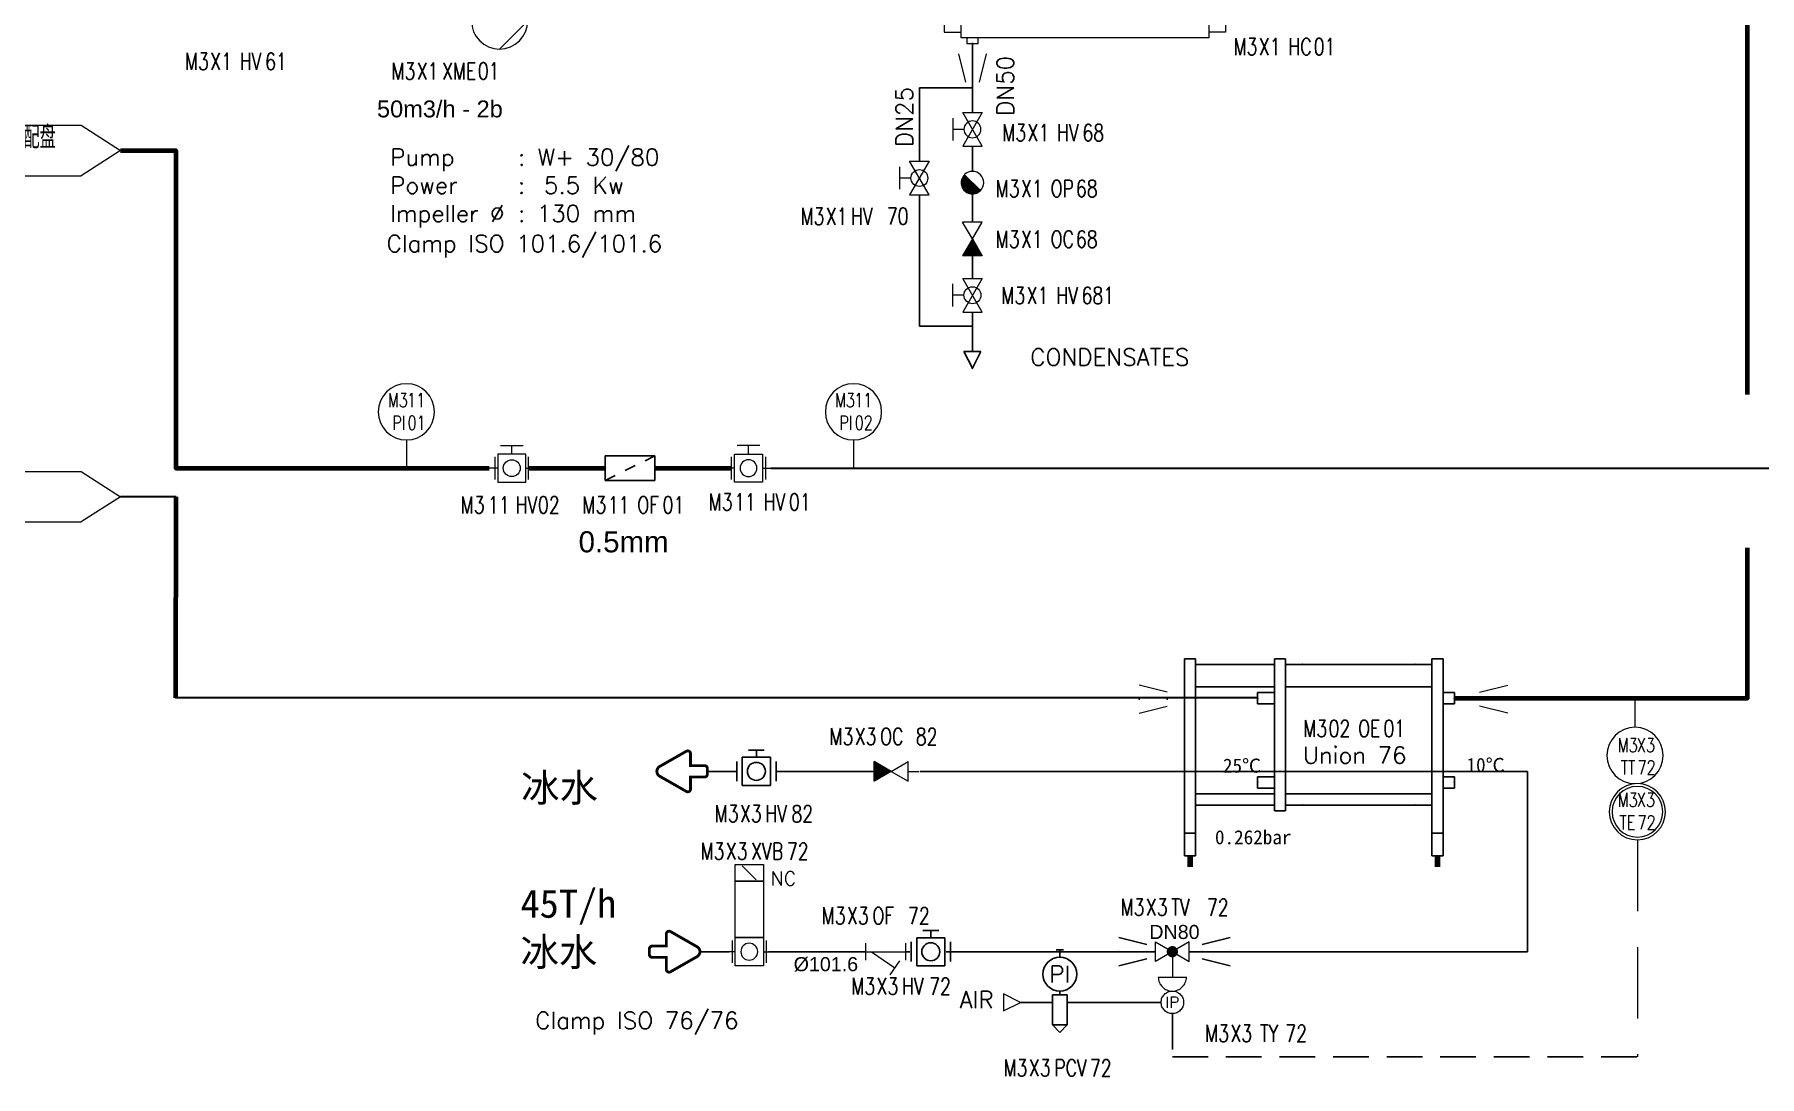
# Model space of a CAD drawing. Header units: inches. Extents: x 11605 to 13264, y 22375 to 23337.
# Drawn here: x 12394.5 to 12701.2, y 22411.6 to 22596.7 of the extents above; entities that cross this region are included whole.
import ezdxf
from ezdxf.enums import TextEntityAlignment as Align

# ---------------------------------------------------------------- set-up
doc = ezdxf.new("R2010")
doc.units = ezdxf.units.IN
doc.header["$MEASUREMENT"] = 0
for name, pattern in [('ACAD_ISO02W100', [15, 12, -3]), ('DASHED', [19.05, 12.7, -6.35]), ('DASHED2', [9.525, 6.35, -3.175])]:
    doc.linetypes.add(name, pattern=pattern)
for name, color, linetype in [('14 Pipe Water Cold', 142, 'Continuous'), ('DIAMETRE', 7, 'Continuous'), ('ECHANGEURS', 7, 'Continuous'), ('LIAISON INSTRUMENTATION', 140, 'DASHED2'), ('MATERIEL-DIVERS', 7, 'Continuous'), ('REPERES', 7, 'Continuous'), ('Steam pipe', 231, 'Continuous'), ('techn-data', 7, 'Continuous'), ('TEXTES', 7, 'Continuous'), ('TUYAUTERIE-AIR INSTRUMENT', 3, 'Continuous'), ('TUYAUTERIE-PROCESS', 30, 'Continuous'), ('TUYAUTERIE-VAPEUR INDUSTRIELLE', 231, 'Continuous'), ('TXT_ENG', 7, 'Continuous'), ('TXT_FR', 7, 'Continuous'), ('VANNES', 7, 'Continuous'), ('VANNES-FLUIDES-AUX', 7, 'Continuous')]:
    doc.layers.add(name, color=color, linetype=linetype)
for name, color, linetype, lineweight in [('19 Pipe Process', 30, 'Continuous', 30), ('31 Equipment', 7, 'Continuous', 9), ('32 Instruments Control Loop', 140, 'DASHED', 9), ('33 Instruments Labels', 7, 'Continuous', 9), ('40 TXT Data', 7, 'Continuous', 9), ('43 TXT Chinese', 7, 'Continuous', 9), ('43 TXT English', 7, 'Continuous', 9), ('Other-material', 7, 'Continuous', 9), ('Pipe-process', 30, 'Continuous', 70)]:
    doc.layers.add(name, color=color, linetype=linetype, lineweight=lineweight)
doc.layers.get('REPERES').off()
doc.styles.add('ROMANS', font='ROMANS.SHX')
doc.styles.get("Standard").update_dxf_attribs({"font": 'arial.ttf'})
doc.styles.add('USER1', font='TXT.SHX', dxfattribs={"bigfont": 'gbcbig.shx'})

# ---------------------------------------------------------------- blocks, each defined once
blk = doc.blocks.new('APV-SIGN-ARW-DWG-1')
at = {"layer": '31 Equipment'}
for p, q in [((-32, 4.49), (25, 4.49)), ((-32, 4.49), (-25, 0)), ((25, 4.49), (32, 0)), ((-25, 0), (-32, -4.49)), ((32, 0), (25, -4.49)), ((-32, -4.49), (25, -4.49))]:
    blk.add_line(p, q, dxfattribs=at)
at = {"layer": '31 Equipment', "style": 'ROMANS', "width": 0.8}
for tag, p in [('TEXT1', (0, 0.37)), ('TEXT2', (0, -3.63))]:
    blk.add_attdef(tag, text='', height=3, dxfattribs=at).set_placement(p, align=Align.CENTER)
blk = doc.blocks.new('APV-HEX-TUB-11')
at = {"layer": '31 Equipment'}
for p, q in [((4, 3), (4, 4)), ((4, 4), (6, 4)), ((6, 4), (6, 3)), ((3, 2), (0, 2)), ((0, 2), (0, -2)), ((47, 3), (3, 3)), ((3, 3), (3, -3)), ((47, -3), (47, 3)), ((47, 2), (50, 2)), ((50, 2), (50, -2)), ((0, -2), (3, -2)), ((3, -3), (47, -3)), ((44, -4), (44, -3)), ((46, -3), (46, -4)), ((50, -2), (47, -2)), ((46, -4), (44, -4))]:
    blk.add_line(p, q, dxfattribs=at)
at = {"layer": '31 Equipment', "ltscale": 38}
for p in [(5, 4), (0, 0), (50, 0), (45, -4)]:
    blk.add_point(p, dxfattribs=at)
blk = doc.blocks.new('APV-PMP-GEN-CENTR-1')
at = {"layer": '31 Equipment', "ltscale": 38}
for p, q in [((5, 0), (0, 5)), ((-5, 0), (-7, 0)), ((5, 0), (0, -5)), ((5, 0), (7, 0))]:
    blk.add_line(p, q, dxfattribs=at)
blk.add_circle((0, 0), 5, dxfattribs=at)
blk = doc.blocks.new('APV-FCE-GEN-STMTRAP-1')
at = {"layer": '31 Equipment'}
h = blk.add_hatch(dxfattribs=at)
h.set_pattern_fill('ANSI31', color=256, scale=0.01, style=0)
h.set_pattern_definition([(45, (-4, 0), (-0.02245064, 0.02245064), [])])
h.paths.add_polyline_path([(1.41, 1.42), (-1.42, -1.41, 1.002832)])
at = {"layer": '31 Equipment', "linetype": 'ACAD_ISO02W100', "ltscale": 38}
for p, q in [((-2, 0), (-4, 0)), ((2, 0), (4, 0))]:
    blk.add_line(p, q, dxfattribs=at)
at = {"layer": '31 Equipment', "color": 7}
blk.add_line((1.41, 1.42), (-1.42, -1.41), dxfattribs=at)
for start, end in [(45.2431, 224.7569), (224.8381, 45.1623)]:
    blk.add_arc((0, 0), 2, start, end, dxfattribs=at)
blk = doc.blocks.new('APV-FCE-NRV-GEN-1')
at = {"layer": '31 Equipment'}
h = blk.add_hatch(dxfattribs=at)
h.set_pattern_fill('ANSI31', color=256, scale=0.01, style=0)
h.set_pattern_definition([(45, (0, 0), (-0.02245064, 0.02245064), [])])
h.paths.add_polyline_path([(3, 1.75), (3, -1.75), (0, 0)])
at = {"layer": '31 Equipment', "linetype": 'ACAD_ISO02W100', "ltscale": 38}
for p, q in [((-3, 0), (-5, 0)), ((0, 0), (-3, 1.75)), ((-3, 1.75), (-3, -1.75)), ((0, 0), (-3, -1.75)), ((0, 0), (3, 1.75)), ((0, 0), (3, -1.75)), ((3, 1.75), (3, -1.75)), ((3, 0), (5, 0))]:
    blk.add_line(p, q, dxfattribs=at)
blk = doc.blocks.new('APV-VLVM-BALL-KHV+MF-1')
at = {"layer": '31 Equipment'}
for p, q in [((-2, 3.5), (2, 3.5)), ((0, 1.5), (0, 3.5)), ((-3, 1.734), (-3, -1.734)), ((-3, -1.734), (3, 1.734)), ((3, -1.734), (-3, 1.734)), ((3, 1.734), (3, -1.734))]:
    blk.add_line(p, q, dxfattribs=at)
at = {"layer": '31 Equipment', "ltscale": 38}
for p, q in [((-3, 0), (-4, 0)), ((3, 0), (4, 0))]:
    blk.add_line(p, q, dxfattribs=at)
at = {"layer": '31 Equipment'}
blk.add_circle((0, 0), 1.5, dxfattribs=at)
blk = doc.blocks.new('FLE23')
at = {"color": 7}
for p, q in [((0, -1.5), (0, 1.5)), ((0, 1.5), (3, 0)), ((3, 0), (0, -1.5))]:
    blk.add_line(p, q, dxfattribs=at)
at = {"layer": 'MATERIEL-DIVERS', "color": 2}
for p in [(0, 0), (3, 0)]:
    blk.add_point(p, dxfattribs=at)
at = {"layer": 'MATERIEL-DIVERS', "color": 7, "extrusion": (-1, 0, 0)}
blk.add_point((0, 0), dxfattribs=at)
at = {"layer": 'MATERIEL-DIVERS', "color": 7, "extrusion": (1, 0, 0)}
blk.add_point((3, 0), dxfattribs=at)
blk = doc.blocks.new('SR0CADRE')
for p, q in [((-1, 2), (-1, 37)), ((-1, 37), (1, 37)), ((1, 37), (1, 2)), ((15, 37), (15, 10)), ((17, 37), (15, 37)), ((17, 10), (17, 37)), ((43, 37), (43, 2)), ((45, 37), (43, 37)), ((45, 37), (45, 2)), ((1, 36), (15, 36)), ((17, 36), (43, 36)), ((15, 32), (1, 32)), ((12, 31), (12, 29)), ((15, 31), (12, 31)), ((17, 32), (43, 32)), ((45, 31), (47, 31)), ((47, 31), (47, 29)), ((12, 29), (15, 29)), ((47, 29), (45, 29)), ((12, 16), (15, 16)), ((12, 14), (12, 16)), ((45, 16), (47, 16)), ((47, 16), (47, 14)), ((15, 13), (1, 13)), ((15, 14), (12, 14)), ((17, 13), (43, 13)), ((47, 14), (45, 14)), ((1, 11), (15, 11)), ((15, 10), (17, 10)), ((17, 11), (43, 11)), ((-1, 6), (1, 6)), ((43, 6), (45, 6)), ((1, 2), (-1, 2)), ((43, 2), (45, 2))]:
    blk.add_line(p, q)
for points in [[(0.5, 2), (-0.5, 2), (0.5, 0), (-0.5, 0)], [(44.5, 2), (43.5, 2), (44.5, 0), (43.5, 0)]]:
    blk.add_trace(points)
at = {"layer": 'ECHANGEURS', "color": 2}
for p in [(20, 36), (40, 36), (12, 30), (47, 30), (12, 15), (47, 15), (20, 11), (40, 11)]:
    blk.add_point(p, dxfattribs=at)
at = {"layer": 'ECHANGEURS', "color": 7, "extrusion": (0, 1, 0)}
for p in [(20, 36), (40, 36)]:
    blk.add_point(p, dxfattribs=at)
at = {"layer": 'ECHANGEURS', "color": 7, "extrusion": (-1, 0, 0)}
for p in [(12, 30), (12, 15)]:
    blk.add_point(p, dxfattribs=at)
at = {"layer": 'ECHANGEURS', "color": 7, "extrusion": (1, 0, 0)}
for p in [(47, 30), (47, 15)]:
    blk.add_point(p, dxfattribs=at)
at = {"layer": 'ECHANGEURS', "color": 7, "extrusion": (0, -1, 0)}
for p in [(20, 11), (40, 11)]:
    blk.add_point(p, dxfattribs=at)
blk = doc.blocks.new('DETR12MODIF')
at = {"layer": 'MATERIEL-DIVERS', "color": 7}
for p, q in [((-0.67, 9.33), (0.67, 9.33)), ((0, 8), (0, 9.33)), ((-1.33, 0), (-2, 0)), ((-1.33, -4), (-1.33, 1.33)), ((-1.33, 1.33), (1.33, 1.33)), ((1.33, 1.33), (1.33, -4)), ((1.33, 0), (2, 0)), ((-1.33, -4), (0, -5.33)), ((1.33, -4), (-1.33, -4)), ((0, -5.33), (1.33, -4))]:
    blk.add_line(p, q, dxfattribs=at)
at = {"layer": 'MATERIEL-DIVERS'}
blk.add_line((0, 2), (0, 1.33), dxfattribs=at)
blk.add_circle((0, 5), 3, dxfattribs=at)
at = {"layer": 'MATERIEL-DIVERS', "style": 'ROMANS'}
blk.add_text('PI', height=3, dxfattribs=at).set_placement((0, 5), align=Align.MIDDLE)
blk = doc.blocks.new('APV-VLV-BFLY-SVS-3')
at = {"layer": '31 Equipment', "ltscale": 38}
for p, q in [((1.25, 15.25), (-1.25, 12.75)), ((-2.5, 0), (-4, 0)), ((2.5, 2.5), (-2.5, 2.5)), ((-2.5, 2.5), (-2.5, -2.5)), ((2.5, -2.5), (2.5, 2.5)), ((2.5, 0), (4, 0)), ((-2.5, -2.5), (2.5, -2.5))]:
    blk.add_line(p, q, dxfattribs=at)
at = {"layer": '31 Equipment'}
for p, q in [((-3, 2), (-3, -2)), ((3, -2), (3, 2))]:
    blk.add_line(p, q, dxfattribs=at)
at = {"layer": '31 Equipment', "ltscale": 38}
for points in [[(-2.5, 12.5), (2.5, 12.5), (2.5, 15.5), (-2.5, 15.5)], [(-2.5, 2.5), (2.5, 2.5), (2.5, 12.5), (-2.5, 12.5)]]:
    blk.add_lwpolyline(points, close=True, dxfattribs=at)
blk.add_circle((0, 0), 1.5, dxfattribs=at)
blk = doc.blocks.new('APV-VLV-MODUL-2WAY-1')
at = {"layer": '31 Equipment', "linetype": 'ACAD_ISO02W100', "ltscale": 38}
for p, q in [((2.5, 4.5), (-2.5, 4.5)), ((0, 1), (0, 4.5))]:
    blk.add_line(p, q, dxfattribs=at)
at = {"layer": '31 Equipment', "ltscale": 38}
for p, q in [((-3, 0), (-4, 0)), ((3, 0), (4, 0))]:
    blk.add_line(p, q, dxfattribs=at)
at = {"layer": '31 Equipment'}
for p, q in [((-3, 1.734), (-3, -1.734)), ((-3, -1.734), (3, 1.734)), ((3, -1.734), (-3, 1.734)), ((3, 1.734), (3, -1.734))]:
    blk.add_line(p, q, dxfattribs=at)
at = {"layer": '31 Equipment', "const_width": 1}
blk.add_lwpolyline([(-0.5, 0, 1), (0.5, 0, 1)], format="xyb", close=True, dxfattribs=at)
at = {"layer": '31 Equipment', "linetype": 'ACAD_ISO02W100', "ltscale": 38}
blk.add_arc((0, 4.5), 2.5, 0, 180, dxfattribs=at)
blk = doc.blocks.new('APV-VLV-IPCNV-GEN-1')
at = {"layer": '31 Equipment', "linetype": 'ACAD_ISO02W100', "ltscale": 38}
blk.add_circle((0, 0), 2, dxfattribs=at)
at = {"layer": '31 Equipment', "style": 'ROMANS'}
blk.add_text('IP', height=2, dxfattribs=at).set_placement((0, 0), align=Align.MIDDLE)
blk = doc.blocks.new('APV-INS-M-L-TE')
at = {"layer": '31 Equipment', "color": 7}
blk.add_line((0, -5), (0, -10), dxfattribs=at)
blk.add_circle((0, 0), 5, dxfattribs=at)
at = {"layer": '33 Instruments Labels', "style": 'ROMANS', "width": 0.8, "flags": 8}
blk.add_attdef('TE', text='', height=3, dxfattribs=at).set_placement((0, 0), align=Align.MIDDLE)
blk = doc.blocks.new('APV-INS-F-L-TT')
at = {"layer": '31 Equipment'}
for radius in [5, 4.5]:
    blk.add_circle((0, 0), radius, dxfattribs=at)
blk = doc.blocks.new('APV-SIGN-ARW-PROD-1')
at = {"layer": '31 Equipment', "const_width": 0.5}
blk.add_lwpolyline([(-4.5, 0.5), (-4.5, -0.5, 0.414214), (-4, -1), (-1.5, -1), (-1.5, -3.14, 0.575867), (-0.75, -3.57), (3.98, -0.87, 0.580323), (3.98, 0.87), (-0.75, 3.57, 0.575867), (-1.5, 3.14), (-1.5, 1), (-4, 1, 0.414214)], format="xyb", close=True, dxfattribs=at)
blk = doc.blocks.new('APV-FILT-GEN-Y-1')
at = {"layer": '31 Equipment'}
for p, q in [((-3.5, -1.5), (-3.5, 1.5)), ((-3.5, 0), (3.5, 0)), ((-2.5, 0), (1.6, -2.87)), ((3.5, 1.5), (3.5, -1.5)), ((2.46, -1.64), (0.74, -4.1))]:
    blk.add_line(p, q, dxfattribs=at)
blk = doc.blocks.new('REPNORM')
at = {"layer": 'TEXTES', "style": 'ROMANS', "width": 0.75}
for tag, p in [('ZONE', (-9.75, -1.25)), ('SOUSZONE', (-5.25, -1.25)), ('ELEMENT', (0, -1.25)), ('NUM', (4.5, -1.25))]:
    blk.add_attdef(tag, p, '', height=3, dxfattribs=at)
blk = doc.blocks.new('REPNORM1')
at = {"layer": 'TEXTES', "style": 'ROMANS', "width": 0.75}
for tag, p in [('ZONE', (-9.75, -1.25)), ('SOUSZONE', (-5.25, -1.25)), ('ELEMENT', (-0.75, -1.25)), ('NUM', (5.59, -1.22))]:
    blk.add_attdef(tag, p, '', height=3, dxfattribs=at)
blk = doc.blocks.new('REPINS')
at = {"layer": 'TEXTES', "style": 'ROMANS', "width": 0.75}
for tag, p in [('ZONE', (-3.3, 1)), ('SOUSZONE', (0.1, 1)), ('NUM', (0.2, -3))]:
    blk.add_attdef(tag, p, '', height=2.5, dxfattribs=at)
blk.add_attdef('ELEMENT', text='', height=2.5, dxfattribs=at).set_placement((-0.2, -3), align=Align.RIGHT)
blk = doc.blocks.new('TEXT-PUMP_caract_ANGLAIS')
at = {"layer": 'techn-data', "style": 'ROMANS'}
for s, p in [('Pump', (-22, 9)), ('Power', (-22, 4)), ('Kw', (14, 4)), ('Impeller %%C', (-22, -1)), ('mm', (14, -1))]:
    blk.add_text(s, height=3, dxfattribs=at).set_placement(p)
for p in [(2, 9), (2, 4), (2, -1)]:
    blk.add_text(':', height=3, dxfattribs=at).set_placement(p, align=Align.RIGHT)
blk.add_attdef('Type', (4.23, 9), '', height=3, dxfattribs=at)
for tag, p in [('Pui', (11.76, 4)), ('Dia', (11.76, -1))]:
    blk.add_attdef(tag, text='', height=3, dxfattribs=at).set_placement(p, align=Align.RIGHT)
blk = doc.blocks.new('PSTR')
at = {"color": 7}
for p, q in [((3, 1.5), (-3, 1.5)), ((-3, 1.5), (-3, -1.5)), ((-0.6, -0.3), (0.6, 0.3)), ((1.8, 0.9), (3, 1.5)), ((3, -1.5), (3, 1.5)), ((-3, -1.5), (-1.8, -0.9)), ((-3, -1.5), (3, -1.5))]:
    blk.add_line(p, q, dxfattribs=at)
at = {"color": 7, "extrusion": (-1, 0, 0)}
blk.add_point((-3, 0), dxfattribs=at)
at = {"color": 7, "extrusion": (1, 0, 0)}
blk.add_point((3, 0), dxfattribs=at)
blk = doc.blocks.new('APV-VLVM-BFLY-SVS-1')
at = {"layer": '31 Equipment', "ltscale": 38}
for p, q in [((-2, 4), (2, 4)), ((0, 2.5), (0, 4)), ((-2.5, 0), (-4, 0)), ((2.5, 2.5), (-2.5, 2.5)), ((-2.5, 2.5), (-2.5, -2.5)), ((2.5, -2.5), (2.5, 2.5)), ((2.5, 0), (4, 0)), ((-2.5, -2.5), (2.5, -2.5))]:
    blk.add_line(p, q, dxfattribs=at)
at = {"layer": '31 Equipment'}
for p, q in [((-3, 2), (-3, -2)), ((3, -2), (3, 2))]:
    blk.add_line(p, q, dxfattribs=at)
at = {"layer": '31 Equipment', "ltscale": 38}
blk.add_circle((0, 0), 1.5, dxfattribs=at)
blk = doc.blocks.new('CR')
at = {"color": 7}
for p, q in [((-2.5, 2.5), (2.5, 1.25)), ((2.5, 1.25), (2.5, 1.25)), ((2.5, -1.25), (-2.5, -2.5))]:
    blk.add_line(p, q, dxfattribs=at)
at = {"color": 7, "extrusion": (-1, 0, 0)}
blk.add_point((-2.5, 0), dxfattribs=at)
at = {"color": 7, "extrusion": (1, 0, 0)}
blk.add_point((2.5, 0), dxfattribs=at)
blk = doc.blocks.new('VALVBUTT A BRIDES')
at = {"layer": 'VANNES'}
for p, q in [((-1.4, 3.77), (1.4, 3.77)), ((0, 3.77), (0, 2.5)), ((-3.5, -1.73), (-3.5, 1.74)), ((-2.5, 2.5), (-2.5, -2.5)), ((-2.5, 2.5), (2.5, 2.5)), ((2.5, 2.5), (2.5, -2.5)), ((3.5, -1.73), (3.5, 1.74)), ((-2.5, -2.5), (2.5, -2.5))]:
    blk.add_line(p, q, dxfattribs=at)
blk.add_circle((0, 0), 1.6, dxfattribs=at)
blk = doc.blocks.new('APV-INS-M-L-PI')
at = {"layer": '31 Equipment', "color": 7}
blk.add_line((0, -5), (0, -10), dxfattribs=at)
blk.add_circle((0, 0), 5, dxfattribs=at)
at = {"layer": '33 Instruments Labels', "style": 'ROMANS', "width": 0.8, "flags": 8}
blk.add_attdef('PI', text='', height=3, dxfattribs=at).set_placement((0, 0), align=Align.MIDDLE)

msp = doc.modelspace()

# ---------------------------------------------------------------- linework, layer by layer
at = {"layer": '14 Pipe Water Cold'}
for p, q in [((12519.33, 22465.77), (12514.13, 22465.77)), ((12545.86, 22465.77), (12526.33, 22465.77)), ((12551.92, 22465.77), (12659.92, 22465.77)), ((12551.92, 22465.77), (12556.6, 22465.77)), ((12659.92, 22433.73), (12659.92, 22465.77)), ((12518, 22433.73), (12512.8, 22433.73)), ((12542.32, 22433.73), (12525, 22433.73)), ((12550.09, 22433.73), (12549.32, 22433.73)), ((12593.78, 22433.73), (12556.59, 22433.73)), ((12659.92, 22433.73), (12599.78, 22433.73))]:
    msp.add_line(p, q, dxfattribs=at)
at = {"layer": '19 Pipe Process'}
msp.add_line((12419.68, 22514.57), (12409.8, 22514.57), dxfattribs=at)
for points in [[(12525.43, 22519.64), (12783.52, 22519.64)], [(12476.85, 22478.82), (12419.63, 22478.81), (12419.63, 22478.81)], [(12611.92, 22478.82), (12476.85, 22478.82)]]:
    msp.add_lwpolyline(points, dxfattribs=at)
at = {"layer": '31 Equipment', "color": 7}
for p, q in [((12566.78, 22426.23), (12566.78, 22423.23)), ((12569.78, 22424.73), (12566.78, 22426.23)), ((12566.78, 22423.23), (12569.78, 22424.73))]:
    msp.add_line(p, q, dxfattribs=at)
at = {"layer": '32 Instruments Control Loop'}
msp.add_line((12679.44, 22453.61), (12679.44, 22415.06), dxfattribs=at)
at = {"layer": 'LIAISON INSTRUMENTATION'}
for p, q in [((12596.78, 22422.73), (12596.78, 22415.06)), ((12596.78, 22415.06), (12679.44, 22415.06))]:
    msp.add_line(p, q, dxfattribs=at)
at = {"layer": 'Pipe-process'}
msp.add_line((12419.63, 22478.82), (12419.68, 22514.57), dxfattribs=at)
for points in [[(12699.04, 22532.73), (12699.04, 22752.66)], [(12409.8, 22576.07), (12419.66, 22576.07), (12419.66, 22519.64), (12475.35, 22519.64)], [(12482.35, 22519.64), (12495.98, 22519.64)], [(12504.8, 22519.64), (12518.43, 22519.64)], [(12646.92, 22478.77), (12699.04, 22478.77), (12699.04, 22505.51)]]:
    msp.add_lwpolyline(points, dxfattribs=at)
at = {"layer": 'TUYAUTERIE-AIR INSTRUMENT'}
for p, q in [((12574.78, 22424.73), (12569.78, 22424.73)), ((12590.78, 22424.73), (12578.78, 22424.73)), ((12594.78, 22424.73), (12590.78, 22424.73))]:
    msp.add_line(p, q, dxfattribs=at)
at = {"layer": 'TUYAUTERIE-VAPEUR INDUSTRIELLE'}
for p, q in [((12561.24, 22595.1), (12561.24, 22582.83)), ((12561.24, 22587.23), (12551.81, 22587.23)), ((12551.81, 22587.23), (12551.81, 22574.18)), ((12561.24, 22576.83), (12561.24, 22572.36)), ((12551.81, 22568.18), (12551.81, 22544.89)), ((12561.24, 22568.36), (12561.24, 22563.36)), ((12561.24, 22557.36), (12561.24, 22553.36)), ((12551.81, 22544.89), (12561.24, 22544.89)), ((12561.24, 22547.36), (12561.24, 22540.36))]:
    msp.add_line(p, q, dxfattribs=at)

# ---------------------------------------------------------------- block references
at = {"layer": '14 Pipe Water Cold', "xscale": -1}
for p in [(12522.83, 22465.77), (12553.84, 22433.72)]:
    msp.add_blockref('VALVBUTT A BRIDES', p, dxfattribs=at)
at = {"layer": '31 Equipment', "xscale": -1}
for name, p, rotation in [('APV-PMP-GEN-CENTR-1', (12477.18, 22599.1), 180), ('APV-VLVM-BALL-KHV+MF-1', (12561.24, 22579.83), 90), ('APV-INS-M-L-PI', (12460.62, 22529.64), 359.9999999999998), ('APV-INS-M-L-PI', (12540.1, 22529.64), 359.9999999999998), ('APV-INS-M-L-TE', (12679.03, 22468.59), 180), ('APV-INS-F-L-TT', (12679.44, 22458.59), 180), ('APV-SIGN-ARW-PROD-1', (12508.32, 22433.73), 180)]:
    msp.add_blockref(name, p, dxfattribs=dict(at, rotation=rotation))
for name, p in [('APV-HEX-TUB-11', (12606.24, 22599.1)), ('APV-SIGN-ARW-PROD-1', (12509.63, 22465.77))]:
    msp.add_blockref(name, p, dxfattribs=at)
at = {"layer": '31 Equipment'}
for name, p, rotation in [('APV-VLVM-BALL-KHV+MF-1', (12551.81, 22571.18), 90), ('APV-FCE-GEN-STMTRAP-1', (12561.24, 22570.36), 270), ('APV-FCE-NRV-GEN-1', (12561.24, 22560.36), 270), ('APV-VLVM-BALL-KHV+MF-1', (12561.24, 22550.36), 90), ('APV-FCE-NRV-GEN-1', (12546.79, 22465.77), 180)]:
    msp.add_blockref(name, p, dxfattribs=dict(at, rotation=rotation))
at = {"layer": 'MATERIEL-DIVERS'}
ref = msp.add_blockref('APV-SIGN-ARW-DWG-1', (12377.8, 22576.07), dxfattribs=at)
ref.add_attrib('TEXT1', '奶基料 至酸奶巴氏供料分配盘', dxfattribs={"layer": '31 Equipment', "height": 4, "style": 'USER1'}).set_placement((12377.8, 22576.44), align=Align.CENTER)
for name, p, rotation in [('FLE23', (12561.24, 22540.38), 270), ('CR', (12604.56, 22433.73), 180)]:
    msp.add_blockref(name, p, dxfattribs=dict(at, rotation=rotation))
at = {"layer": 'MATERIEL-DIVERS', "linetype": 'DASHED2', "xscale": 1.47, "yscale": 1.47, "zscale": 1.47}
msp.add_blockref('PSTR', (12500.39, 22519.64), dxfattribs=at)
at = {"layer": 'MATERIEL-DIVERS'}
ref = msp.add_blockref('APV-SIGN-ARW-DWG-1', (12377.8, 22514.57), dxfattribs=at)
ref.add_attrib('TEXT1', '打冷线', dxfattribs={"layer": '31 Equipment', "height": 4, "style": 'USER1'}).set_placement((12377.8, 22514.95), align=Align.CENTER)
msp.add_blockref('SR0CADRE', (12599.92, 22448.77), dxfattribs=at)
at = {"layer": 'MATERIEL-DIVERS', "xscale": -1, "rotation": 180}
msp.add_blockref('CR', (12589.76, 22433.73), dxfattribs=at)
at = {"layer": 'Other-material', "xscale": -1}
for p, rotation in [((12561.24, 22590.74), 90), ((12593.38, 22478.59), 180)]:
    msp.add_blockref('CR', p, dxfattribs=dict(at, rotation=rotation))
at = {"layer": 'Other-material', "rotation": 180}
msp.add_blockref('CR', (12653.89, 22478.59), dxfattribs=at)
at = {"layer": 'REPERES'}
for name, p, values in [('REPNORM', (12617.41, 22594.27), {'ZONE': 'M3', 'SOUSZONE': 'X1', 'ELEMENT': 'HC', 'NUM': '01'}), ('REPNORM', (12431.01, 22591.66), {'ZONE': 'M3', 'SOUSZONE': 'X1', 'ELEMENT': 'HV', 'NUM': '61'}), ('REPNORM1', (12467.72, 22589.92), {'ZONE': 'M3', 'SOUSZONE': 'X1', 'ELEMENT': 'XME', 'NUM': '01'}), ('REPNORM', (12576.3, 22578.99), {'ZONE': 'M3', 'SOUSZONE': 'X1', 'ELEMENT': 'HV', 'NUM': '68'}), ('REPNORM', (12575.14, 22569.06), {'ZONE': 'M3', 'SOUSZONE': 'X1', 'ELEMENT': 'OP', 'NUM': '68'}), ('REPNORM1', (12540.43, 22564.12), {'ZONE': 'M3', 'SOUSZONE': 'X1', 'ELEMENT': 'HV', 'NUM': '70'}), ('REPNORM', (12575.14, 22560.06), {'ZONE': 'M3', 'SOUSZONE': 'X1', 'ELEMENT': 'OC', 'NUM': '68'}), ('REPNORM', (12576.14, 22550.06), {'ZONE': 'M3', 'SOUSZONE': 'X1', 'ELEMENT': 'HV', 'NUM': '681'}), ('REPINS', (12460.63, 22529.46), {'ZONE': 'M3', 'SOUSZONE': '11', 'ELEMENT': 'PI', 'NUM': '01'}), ('REPINS', (12540.11, 22529.46), {'ZONE': 'M3', 'SOUSZONE': '11', 'ELEMENT': 'PI', 'NUM': '02'}), ('REPNORM', (12524.12, 22513.37), {'ZONE': 'M3', 'SOUSZONE': '11', 'ELEMENT': 'HV', 'NUM': '01'}), ('REPNORM', (12629.81, 22473.13), {'ZONE': 'M3', 'SOUSZONE': '02', 'ELEMENT': 'OE', 'NUM': '01'}), ('REPINS', (12679.27, 22468.19), {'ZONE': 'M3', 'SOUSZONE': 'X3', 'ELEMENT': 'TT', 'NUM': '72'}), ('REPINS', (12679.27, 22458.45), {'ZONE': 'M3', 'SOUSZONE': 'X3', 'ELEMENT': 'TE', 'NUM': '72'})]:
    msp.add_blockref(name, p, dxfattribs=at).add_auto_attribs(values)
ref = msp.add_blockref('REPNORM', (12480.04, 22512.85), dxfattribs=at)
ref.add_attrib('ZONE', 'M3', (12470.29, 22511.6), dxfattribs={"layer": 'TEXTES', "height": 3, "style": 'ROMANS', "width": 0.75})
ref.add_attrib('SOUSZONE', '11', (12475.11, 22511.6), dxfattribs={"layer": 'TEXTES', "height": 3, "style": 'ROMANS', "width": 0.75})
ref.add_attrib('ELEMENT', 'HV', (12480.04, 22511.6), dxfattribs={"layer": 'TEXTES', "height": 3, "style": 'ROMANS', "width": 0.75})
ref.add_attrib('NUM', '02', (12484.01, 22511.6), dxfattribs={"layer": 'TEXTES', "height": 3, "style": 'ROMANS', "width": 0.75})
at = {"layer": 'REPERES', "linetype": 'DASHED2'}
msp.add_blockref('REPNORM', (12501.67, 22512.85), dxfattribs=at).add_auto_attribs({'ZONE': 'M3', 'SOUSZONE': '11', 'ELEMENT': 'OF', 'NUM': '01'})
at = {"layer": 'REPERES'}
ref = msp.add_blockref('REPNORM1', (12545.58, 22472.22), dxfattribs=dict(at, xscale=-1, rotation=180))
ref.add_attrib('ZONE', 'M3', (12535.83, 22470.47), dxfattribs={"layer": 'TEXTES', "height": 3, "style": 'ROMANS', "width": 0.75})
ref.add_attrib('SOUSZONE', 'X3', (12540.33, 22470.47), dxfattribs={"layer": 'TEXTES', "height": 3, "style": 'ROMANS', "width": 0.75})
ref.add_attrib('ELEMENT', 'OC', (12544.83, 22470.47), dxfattribs={"layer": 'TEXTES', "height": 3, "style": 'ROMANS', "width": 0.75})
ref.add_attrib('NUM', '82', (12551.17, 22470.44), dxfattribs={"layer": 'TEXTES', "height": 3, "style": 'ROMANS', "width": 0.75})
ref = msp.add_blockref('REPNORM1', (12525.19, 22458.51), dxfattribs=dict(at, xscale=-1, rotation=180))
ref.add_attrib('ZONE', 'M3', (12515.44, 22456.76), dxfattribs={"layer": 'TEXTES', "height": 3, "style": 'ROMANS', "width": 0.75})
ref.add_attrib('SOUSZONE', 'X3', (12519.94, 22456.76), dxfattribs={"layer": 'TEXTES', "height": 3, "style": 'ROMANS', "width": 0.75})
ref.add_attrib('ELEMENT', 'HV', (12524.44, 22456.76), dxfattribs={"layer": 'TEXTES', "height": 3, "style": 'ROMANS', "width": 0.75})
ref.add_attrib('NUM', '82', (12529.07, 22456.73), dxfattribs={"layer": 'TEXTES', "height": 3, "style": 'ROMANS', "width": 0.75})
ref = msp.add_blockref('REPNORM1', (12522.67, 22451.84), dxfattribs=dict(at, xscale=-1, rotation=180))
ref.add_attrib('ZONE', 'M3', (12512.92, 22450.09), dxfattribs={"layer": 'TEXTES', "height": 3, "style": 'ROMANS', "width": 0.75})
ref.add_attrib('SOUSZONE', 'X3', (12517.42, 22450.09), dxfattribs={"layer": 'TEXTES', "height": 3, "style": 'ROMANS', "width": 0.75})
ref.add_attrib('ELEMENT', 'XVB', (12521.92, 22450.09), dxfattribs={"layer": 'TEXTES', "height": 3, "style": 'ROMANS', "width": 0.75})
ref.add_attrib('NUM', '72', (12528.26, 22450.06), dxfattribs={"layer": 'TEXTES', "height": 3, "style": 'ROMANS', "width": 0.75})
ref = msp.add_blockref('REPNORM1', (12544.21, 22440.37), dxfattribs=dict(at, xscale=-1, rotation=180))
ref.add_attrib('ZONE', 'M3', (12534.46, 22438.62), dxfattribs={"layer": 'TEXTES', "height": 3, "style": 'ROMANS', "width": 0.75})
ref.add_attrib('SOUSZONE', 'X3', (12538.96, 22438.62), dxfattribs={"layer": 'TEXTES', "height": 3, "style": 'ROMANS', "width": 0.75})
ref.add_attrib('ELEMENT', 'OF', (12543.46, 22438.62), dxfattribs={"layer": 'TEXTES', "height": 3, "style": 'ROMANS', "width": 0.75})
ref.add_attrib('NUM', '72', (12549.79, 22438.59), dxfattribs={"layer": 'TEXTES', "height": 3, "style": 'ROMANS', "width": 0.75})
ref = msp.add_blockref('REPNORM1', (12597.34, 22441.88), dxfattribs=dict(at, xscale=-1, rotation=180))
ref.add_attrib('ZONE', 'M3', (12587.59, 22440.13), dxfattribs={"layer": 'TEXTES', "height": 3, "style": 'ROMANS', "width": 0.75})
ref.add_attrib('SOUSZONE', 'X3', (12592.09, 22440.13), dxfattribs={"layer": 'TEXTES', "height": 3, "style": 'ROMANS', "width": 0.75})
ref.add_attrib('ELEMENT', 'TV', (12596.59, 22440.13), dxfattribs={"layer": 'TEXTES', "height": 3, "style": 'ROMANS', "width": 0.75})
ref.add_attrib('NUM', '72', (12602.92, 22440.1), dxfattribs={"layer": 'TEXTES', "height": 3, "style": 'ROMANS', "width": 0.75})
ref = msp.add_blockref('REPNORM1', (12549.46, 22427.86), dxfattribs=dict(at, xscale=-1, rotation=180))
ref.add_attrib('ZONE', 'M3', (12539.71, 22426.11), dxfattribs={"layer": 'TEXTES', "height": 3, "style": 'ROMANS', "width": 0.75})
ref.add_attrib('SOUSZONE', 'X3', (12544.21, 22426.11), dxfattribs={"layer": 'TEXTES', "height": 3, "style": 'ROMANS', "width": 0.75})
ref.add_attrib('ELEMENT', 'HV', (12548.71, 22426.11), dxfattribs={"layer": 'TEXTES', "height": 3, "style": 'ROMANS', "width": 0.75})
ref.add_attrib('NUM', '72', (12553.55, 22426.08), dxfattribs={"layer": 'TEXTES', "height": 3, "style": 'ROMANS', "width": 0.75})
ref = msp.add_blockref('REPNORM', (12612.36, 22419.46), dxfattribs=dict(at, xscale=-1, rotation=180))
ref.add_attrib('ZONE', 'M3', (12602.61, 22417.71), dxfattribs={"layer": 'TEXTES', "height": 3, "style": 'ROMANS', "width": 0.75})
ref.add_attrib('SOUSZONE', 'X3', (12607.11, 22417.71), dxfattribs={"layer": 'TEXTES', "height": 3, "style": 'ROMANS', "width": 0.75})
ref.add_attrib('ELEMENT', 'TY', (12612.36, 22417.71), dxfattribs={"layer": 'TEXTES', "height": 3, "style": 'ROMANS', "width": 0.75})
ref.add_attrib('NUM', '72', (12616.86, 22417.71), dxfattribs={"layer": 'TEXTES', "height": 3, "style": 'ROMANS', "width": 0.75})
ref = msp.add_blockref('REPNORM1', (12576.53, 22413.34), dxfattribs=dict(at, xscale=-1, rotation=180))
ref.add_attrib('ZONE', 'M3', (12566.78, 22411.59), dxfattribs={"layer": 'TEXTES', "height": 3, "style": 'ROMANS', "width": 0.75})
ref.add_attrib('SOUSZONE', 'X3', (12571.28, 22411.59), dxfattribs={"layer": 'TEXTES', "height": 3, "style": 'ROMANS', "width": 0.75})
ref.add_attrib('ELEMENT', 'PCV', (12575.79, 22411.59), dxfattribs={"layer": 'TEXTES', "height": 3, "style": 'ROMANS', "width": 0.75})
ref.add_attrib('NUM', '72', (12582.12, 22411.56), dxfattribs={"layer": 'TEXTES', "height": 3, "style": 'ROMANS', "width": 0.75})
at = {"layer": 'Steam pipe'}
msp.add_blockref('APV-FILT-GEN-Y-1', (12545.82, 22433.73), dxfattribs=at)
at = {"layer": 'TUYAUTERIE-PROCESS'}
msp.add_blockref('TEXT-PUMP_caract_ANGLAIS', (12479.75, 22564.38), dxfattribs=at).add_auto_attribs({'Dia': '130', 'Pui': '5.5', 'Type': 'W+ 30/80'})
at = {"layer": 'VANNES'}
for name, p in [('APV-VLVM-BFLY-SVS-1', (12479.35, 22519.64)), ('APV-VLV-IPCNV-GEN-1', (12596.78, 22424.73))]:
    msp.add_blockref(name, p, dxfattribs=at)
at = {"layer": 'VANNES', "xscale": -1}
for name, p in [('APV-VLVM-BFLY-SVS-1', (12521.43, 22519.64)), ('APV-VLV-BFLY-SVS-3', (12521.57, 22433.73))]:
    msp.add_blockref(name, p, dxfattribs=at)
at = {"layer": 'VANNES', "rotation": 180}
msp.add_blockref('APV-VLV-MODUL-2WAY-1', (12596.78, 22433.73), dxfattribs=at)
at = {"layer": 'VANNES-FLUIDES-AUX'}
msp.add_blockref('DETR12MODIF', (12576.78, 22424.73), dxfattribs=at)

# ---------------------------------------------------------------- texts
at = {"layer": '31 Equipment', "color": 1, "char_height": 2.5, "width": 28.4552, "attachment_point": 3, "style": 'ROMANS'}
for s, insert in [('{\\fKaiTi|b0|i0|c0|p49;25\\fKaiTi|b0|i0|c134|p49;℃}', (12612.57, 22468.04)), ('{\\fKaiTi|b0|i0|c0|p49;10\\fKaiTi|b0|i0|c134|p49;℃}', (12655.87, 22468.16)), ('{\\fKaiTi|b0|i0|c0|p49;0.262bar}', (12617.96, 22455.31))]:
    msp.add_mtext(s, dxfattribs=dict(at, insert=insert))
at = {"layer": '40 TXT Data', "char_height": 2.5, "width": 14.0814, "attachment_point": 7}
for s, insert in [('DN80', (12592.69, 22435.95, 0.01)), ('%%C101.6', (12529.46, 22430.17, 0.01))]:
    msp.add_mtext(s, dxfattribs=dict(at, insert=insert))
at = {"layer": '43 TXT Chinese', "char_height": 5, "width": 28.4552, "attachment_point": 7}
for s, insert in [('{\\fKaiTi|b0|i0|c134|p49;冰水}', (12481.02, 22459.81)), ('{\\fKaiTi|b0|i0|c0|p49;45T/h}', (12480.91, 22438.54)), ('{\\fKaiTi|b0|i0|c134|p49;冰水}', (12480.91, 22430.63))]:
    msp.add_mtext(s, dxfattribs=dict(at, insert=insert))
at = {"layer": '43 TXT English', "color": 1}
msp.add_text('0.5mm', height=3.75, dxfattribs=at).set_placement((12491.23, 22508.43), align=Align.TOP_LEFT)
at = {"layer": 'DIAMETRE'}
msp.add_text('50m3/h - 2b', height=3, dxfattribs=at).set_placement((12455.39, 22581.96))
at = {"layer": 'MATERIEL-DIVERS', "style": 'ROMANS'}
for s, p in [('DN50', (12568.59, 22582.22)), ('DN25', (12550.65, 22576.68))]:
    msp.add_text(s, height=3, rotation=90, dxfattribs=at).set_placement(p)
at = {"layer": 'techn-data', "style": 'ROMANS'}
msp.add_text('NC', height=2.5, dxfattribs=at).set_placement((12527.63, 22446.72), align=Align.MIDDLE_CENTER)
at = {"layer": 'TXT_ENG', "style": 'ROMANS'}
msp.add_text('CONDENSATES', height=3, dxfattribs=at).set_placement((12585.68, 22539.37), align=Align.MIDDLE)
at = {"layer": 'TXT_FR', "style": 'ROMANS'}
for s, p in [('Clamp ISO 101.6/101.6', (12457.11, 22558.04)), ('Union 76', (12620.02, 22467.14)), ('Clamp ISO 76/76', (12483.53, 22420.02))]:
    msp.add_text(s, height=3, dxfattribs=at).set_placement(p)
msp.add_text('AIR', height=3, dxfattribs=at).set_placement((12561.99, 22425.19), align=Align.MIDDLE)

doc.saveas('drawing.dxf')
